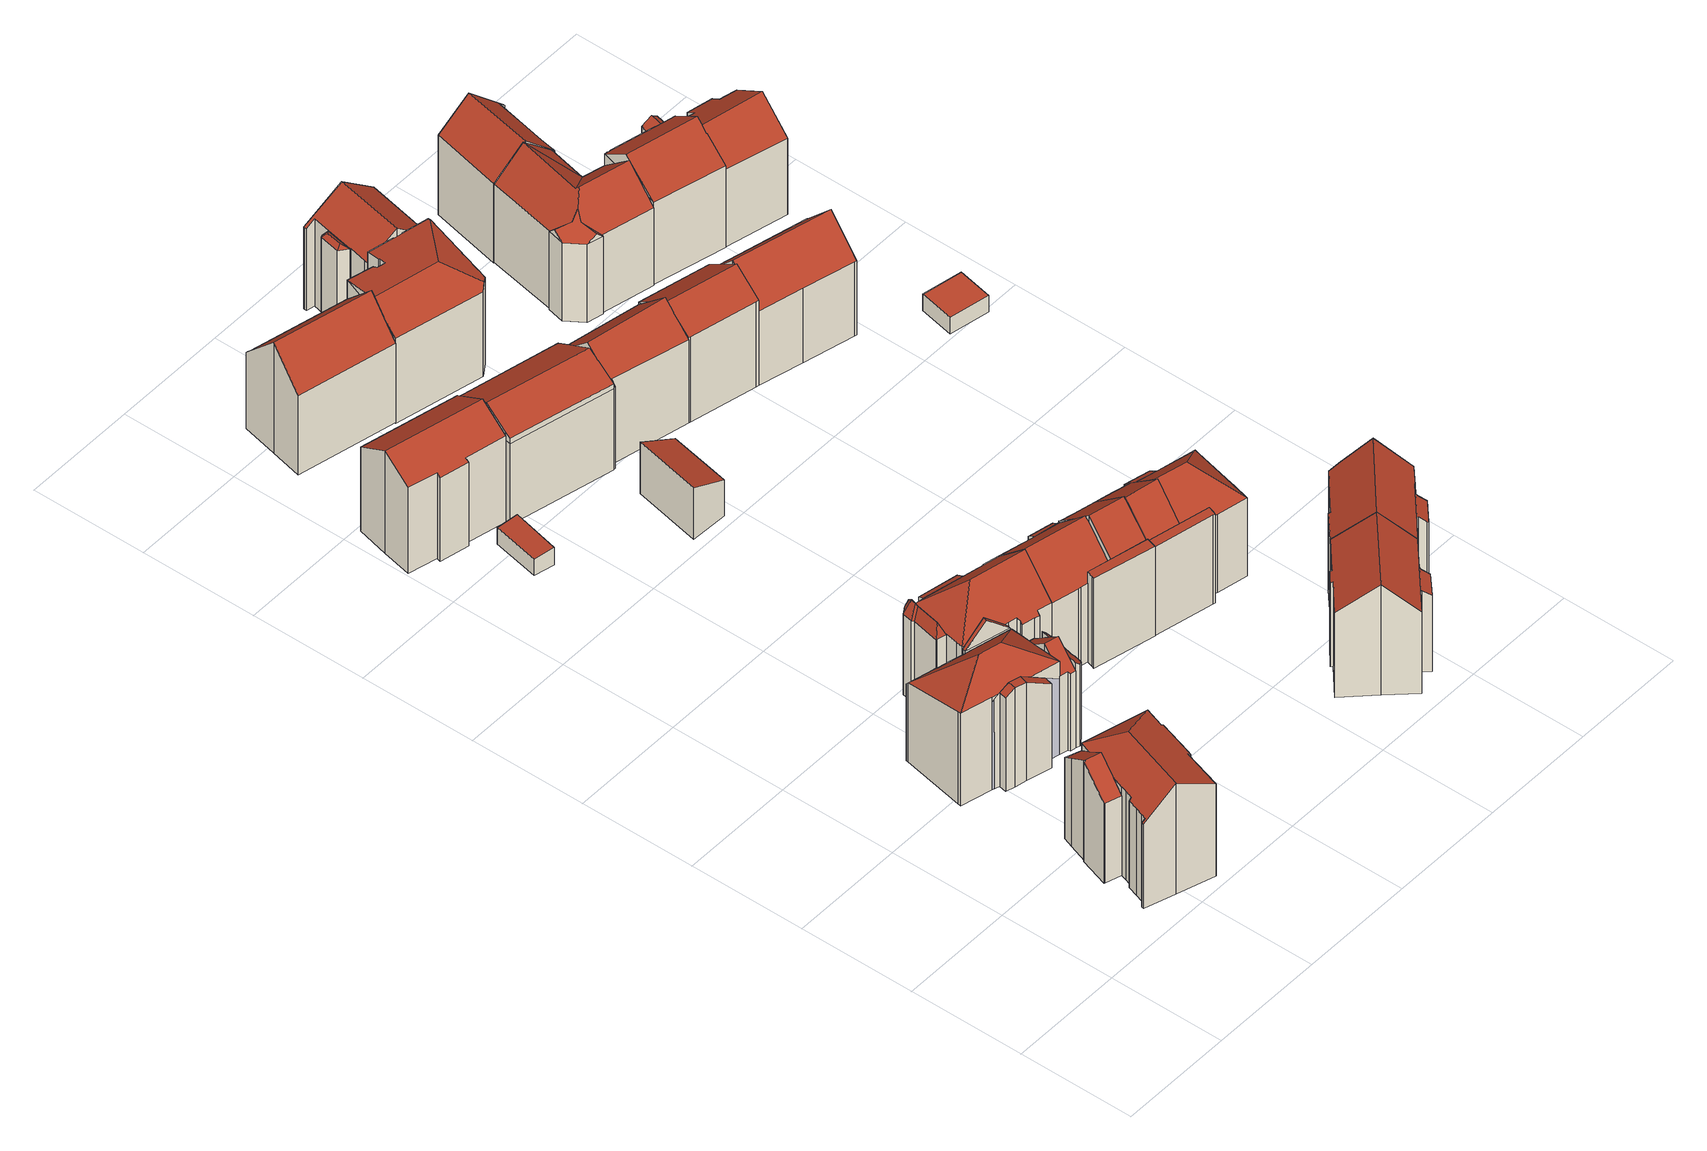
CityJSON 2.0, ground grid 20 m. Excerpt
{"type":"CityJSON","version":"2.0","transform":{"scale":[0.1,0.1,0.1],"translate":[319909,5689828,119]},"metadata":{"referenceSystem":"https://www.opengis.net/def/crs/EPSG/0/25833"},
"CityObjects":{
"building1":{"type":"Building","attributes":{"Gemeindeschluessel":14713000,"Geometrietyp2DReferenz":"3000","function":"31001_9998","roofType":"9999"},"children":["building1-1","building1-2"]},
"building1-1":{"type":"BuildingPart","attributes":{"Dachtyp_tdc":"tdcGableRoof","Dachneigung":37.7,"QualitaetDacherkennung":29,"Geometrietyp2DReferenz":"3000","roofType":"3100","measuredHeight":19.61},"parents":["building1"],"geometry":[{"type":"MultiSurface","lod":"2","boundaries":[[[0,1,2,3]],[[1,4,5,2]],[[4,6,7,5]],[[6,8,9,7]],[[8,10,11,9]],[[10,12,13,11]],[[12,14,15,13]],[[14,16,17,15]],[[10,8,6,4,1,0,18,19]],[[19,20,16,14,12,10]],[[17,21,3,2,5,7,9,11,13,15]],[[22,20,19]],[[21,17,16,20,22]],[[18,22,19]],[[0,3,21,22,18]]],"semantics":{"surfaces":[{"type":"WallSurface"},{"type":"RoofSurface"},{"type":"GroundSurface"},{"type":"ClosureSurface"}],"values":[0,0,0,0,0,0,0,0,1,1,2,0,3,0,3]}}]},
"building1-2":{"type":"BuildingPart","attributes":{"Dachtyp_tdc":"tdcHipAndGableRoof","Dachneigung":28.76,"QualitaetDacherkennung":44,"Geometrietyp2DReferenz":"3000","roofType":"5000","measuredHeight":21.52},"parents":["building1"],"geometry":[{"type":"MultiSurface","lod":"2","boundaries":[[[23,24,25,26]],[[24,27,28,25]],[[27,29,30,28]],[[29,31,32,30]],[[31,33,34,32]],[[33,35,36,34]],[[35,37,38,36]],[[37,39,40,38]],[[39,41,42,40]],[[41,43,44,42]],[[43,45,46,44]],[[45,47,48,46]],[[47,49,50,48]],[[49,51,52,50]],[[51,53,3,52]],[[53,0,3]],[[54,55,56,17,16]],[[55,57,58,56]],[[57,59,60,58]],[[59,23,26,60]],[[55,54,61]],[[54,20,22,18,53,51,49,47,45,43,41,39,37,35,33,61]],[[33,31,29,27,24,23,59,57,55,61]],[[26,25,28,30,32,34,36,38,40,42,44,46,48,50,52,3,21,17,56,58,60]],[[54,16,20]],[[18,0,53]],[[16,17,21,22,20]],[[22,21,3,0,18]]],"semantics":{"surfaces":[{"type":"WallSurface"},{"type":"RoofSurface"},{"type":"GroundSurface"},{"type":"ClosureSurface"}],"values":[0,0,0,0,0,0,0,0,0,0,0,0,0,0,0,0,0,0,0,0,1,1,1,2,0,0,3,3]}}]},
"building2":{"type":"Building","attributes":{"Gemeindeschluessel":14713000,"Geometrietyp2DReferenz":"3000","function":"31001_9998","roofType":"9999"},"children":["building2-1","building2-2","building2-3","building2-4"]},
"building2-1":{"type":"BuildingPart","attributes":{"Dachtyp_tdc":"tdcGableRoof","Dachneigung":40.36,"QualitaetDacherkennung":63,"Geometrietyp2DReferenz":"3000","roofType":"3100","measuredHeight":18.73},"parents":["building2"],"geometry":[{"type":"MultiSurface","lod":"2","boundaries":[[[62,63,64,65]],[[66,67,68,69]],[[67,70,71,68]],[[72,73,74,75]],[[73,62,65,74]],[[76,77,70,67,66,78,79]],[[79,80,81,63,62,73,72,82,76]],[[65,64,83,69,68,71,84,75,74]],[[85,80,79]],[[64,63,81]],[[83,64,81,80,85]],[[78,85,79]],[[83,85,78,66,69]],[[86,77,76]],[[84,71,70,77,86]],[[82,86,76]],[[84,86,82,72,75]]],"semantics":{"surfaces":[{"type":"WallSurface"},{"type":"RoofSurface"},{"type":"GroundSurface"},{"type":"ClosureSurface"}],"values":[0,0,0,0,0,1,1,2,0,0,3,0,3,0,3,0,3]}}]},
"building2-2":{"type":"BuildingPart","attributes":{"Dachtyp_tdc":"tdcHipRoof","Dachneigung":44.56,"QualitaetDacherkennung":43,"Geometrietyp2DReferenz":"3000","roofType":"3200","measuredHeight":22.13},"parents":["building2"],"geometry":[{"type":"MultiSurface","lod":"2","boundaries":[[[87,88,89,90]],[[88,91,92,89]],[[91,93,94,92]],[[93,95,96,94]],[[95,97,98,96]],[[97,99,100,98]],[[99,101,102,100]],[[101,103,104,102]],[[103,105,106,104]],[[105,107,108,106]],[[107,109,110,108]],[[109,111,112,110]],[[111,113,114,112]],[[113,115,116,114]],[[115,117,66,69,116]],[[118,87,90,119,120]],[[121,80,85,78,117,115,122]],[[91,88,87,123]],[[115,113,111,109,107,105,103,101,99,97,95,93,91,123,122]],[[87,118,124,125,126,127,121,122,123]],[[90,89,92,94,96,98,100,102,104,106,108,110,112,114,116,69,83,64,128,129,119]],[[78,66,117]],[[81,80,121]],[[64,83,85,80,81,130]],[[83,69,66,78,85]],[[127,130,81,121]],[[120,124,118]],[[119,129,125,124,120]],[[129,128,126,125]],[[128,64,130,127,126]]],"semantics":{"surfaces":[{"type":"WallSurface"},{"type":"RoofSurface"},{"type":"GroundSurface"},{"type":"ClosureSurface"}],"values":[0,0,0,0,0,0,0,0,0,0,0,0,0,0,0,0,1,1,1,1,2,0,0,3,3,0,0,3,3,3]}}]},
"building2-3":{"type":"BuildingPart","attributes":{"Dachtyp_tdc":"tdcPolyFlatRoof","Dachneigung":43.71,"QualitaetDacherkennung":61,"Geometrietyp2DReferenz":"3000","roofType":"2100","measuredHeight":16.61},"parents":["building2"],"geometry":[{"type":"MultiSurface","lod":"2","boundaries":[[[131,132,133,134]],[[132,135,136,133]],[[135,137,72,75,136]],[[138,139,140,71,70]],[[139,141,142,140]],[[141,143,144,142]],[[143,131,134,144]],[[143,141,139,138,77,86,82,137,135,132,131]],[[134,133,136,75,84,71,140,142,144]],[[82,72,137]],[[70,77,138]],[[71,84,86,77,70]],[[84,75,72,82,86]]],"semantics":{"surfaces":[{"type":"WallSurface"},{"type":"RoofSurface"},{"type":"GroundSurface"},{"type":"ClosureSurface"}],"values":[0,0,0,0,0,0,0,1,2,0,0,3,3]}}]},
"building2-4":{"type":"BuildingPart","attributes":{"Dachtyp_tdc":"tdcCutGableRoof","Dachneigung":32.98,"QualitaetDacherkennung":45,"Geometrietyp2DReferenz":"3000","roofType":"9999","measuredHeight":19.32},"parents":["building2"],"geometry":[{"type":"MultiSurface","lod":"2","boundaries":[[[145,146,147,148]],[[146,120,119,147]],[[130,149,150,64]],[[149,151,152,150]],[[151,153,154,152]],[[153,155,156,154]],[[155,145,148,156]],[[157,124,120,146,145,155]],[[153,151,149,130,127,158]],[[155,153,158,157]],[[148,147,119,129,128,64,150,152,154,156]],[[125,124,157]],[[129,119,120,124,125]],[[158,126,125,157]],[[126,128,129,125]],[[127,126,158]],[[128,126,127,130,64]]],"semantics":{"surfaces":[{"type":"WallSurface"},{"type":"RoofSurface"},{"type":"GroundSurface"},{"type":"ClosureSurface"}],"values":[0,0,0,0,0,0,0,1,1,1,2,0,3,0,3,0,3]}}]},
"building3":{"type":"Building","attributes":{"Gemeindeschluessel":14713000,"Geometrietyp2DReferenz":"3000","function":"31001_9998","roofType":"9999"},"children":["building3-1","building3-2","building3-3","building3-4"]},
"building3-1":{"type":"BuildingPart","attributes":{"Dachtyp_tdc":"tdcFreeFormRoof","Dachneigung":67.57,"QualitaetDacherkennung":39,"Geometrietyp2DReferenz":"3000","roofType":"5000","measuredHeight":18.22},"parents":["building3"],"geometry":[{"type":"MultiSurface","lod":"2","boundaries":[[[159,160,161,162]],[[160,163,164,161]],[[163,165,166,164]],[[165,167,168,166]],[[167,169,170,168]],[[169,171,172,170]],[[173,174,175,176]],[[174,177,178,175]],[[177,159,162,178]],[[173,179,180,181,171,169,167,182,183,184,185,186]],[[167,165,182]],[[165,163,183,182]],[[163,160,184,183]],[[160,159,185,184]],[[159,177,186,185]],[[177,174,173,186]],[[162,161,164,166,168,170,172,187,176,175,178]],[[187,172,171,181]],[[179,181,180]],[[176,187,181,179,173]]],"semantics":{"surfaces":[{"type":"WallSurface"},{"type":"RoofSurface"},{"type":"GroundSurface"},{"type":"ClosureSurface"}],"values":[0,0,0,0,0,0,0,0,0,1,1,1,1,1,1,1,2,3,0,3]}}]},
"building3-2":{"type":"BuildingPart","attributes":{"Dachtyp_tdc":"tdcHipAndGableRoof","Dachneigung":44.73,"QualitaetDacherkennung":72,"Geometrietyp2DReferenz":"3000","roofType":"5000","measuredHeight":21.32},"parents":["building3"],"geometry":[{"type":"MultiSurface","lod":"2","boundaries":[[[188,189,190,191,192]],[[189,193,194,190]],[[193,195,196,194]],[[195,197,198,196]],[[197,199,200,198]],[[199,201,202,200]],[[201,203,204,202]],[[203,205,206,204]],[[205,207,208,206]],[[207,209,210,211,208]],[[212,213,214,215,216]],[[213,217,176,214]],[[217,173,176]],[[218,219,220,221,172,171]],[[181,179,217,213,212,222]],[[212,223,224,209,207,205,203,201,199,197,195,193,222]],[[193,189,188,225,226,219,218,181,222]],[[227,228,191,190,194,196,198,200,202,204,206,208,211,215,214,176,187,172,221]],[[225,229,230,226]],[[229,228,227,230]],[[188,192,229,225]],[[192,191,228,229]],[[216,223,212]],[[224,210,209]],[[216,215,211,210]],[[216,210,224,223]],[[179,173,217]],[[181,187,176,173,179]],[[218,171,181]],[[171,172,187,181]],[[230,220,219,226]],[[230,227,221,220]]],"semantics":{"surfaces":[{"type":"WallSurface"},{"type":"RoofSurface"},{"type":"GroundSurface"},{"type":"ClosureSurface"}],"values":[0,0,0,0,0,0,0,0,0,0,0,0,0,0,1,1,1,2,0,3,0,3,0,0,3,3,0,3,0,3,0,3]}}]},
"building3-3":{"type":"BuildingPart","attributes":{"Dachtyp_tdc":"tdcPolyFlatRoof","Dachneigung":31.54,"QualitaetDacherkennung":66,"Geometrietyp2DReferenz":"3000","roofType":"2100","measuredHeight":15.36},"parents":["building3"],"geometry":[{"type":"MultiSurface","lod":"2","boundaries":[[[220,231,232,221]],[[231,233,234,232]],[[233,235,236,234]],[[235,237,238,236]],[[237,239,240,238]],[[239,192,191,240]],[[230,229,192,239,237,235,233,231,220]],[[221,232,234,236,238,240,191,228,227]],[[228,191,192,229]],[[227,228,229,230]],[[220,221,227,230]]],"semantics":{"surfaces":[{"type":"WallSurface"},{"type":"RoofSurface"},{"type":"GroundSurface"},{"type":"ClosureSurface"}],"values":[0,0,0,0,0,0,1,2,3,3,3]}}]},
"building3-4":{"type":"BuildingPart","attributes":{"Dachtyp_tdc":"tdcFreeFormRoof","Dachneigung":43.18,"QualitaetDacherkennung":38,"Geometrietyp2DReferenz":"3000","roofType":"5000","measuredHeight":19.29},"parents":["building3"],"geometry":[{"type":"MultiSurface","lod":"2","boundaries":[[[210,241,242,211]],[[241,243,244,242]],[[243,245,246,244]],[[245,216,215,246]],[[241,210,224,247,248,243]],[[248,247,223,216,245]],[[245,243,248]],[[211,242,244,246,215]],[[210,211,215,216]],[[223,247,224]],[[216,223,224,210]]],"semantics":{"surfaces":[{"type":"WallSurface"},{"type":"RoofSurface"},{"type":"GroundSurface"},{"type":"ClosureSurface"}],"values":[0,0,0,0,1,1,0,2,3,0,3]}}]},
"building4":{"type":"Building","attributes":{"Dachtyp_tdc":"tdcPolyFlatRoof","Gemeindeschluessel":14713000,"Dachneigung":3.06,"QualitaetDacherkennung":73,"Geometrietyp2DReferenz":"3000","function":"31001_9998","roofType":"2100","measuredHeight":3.45},"geometry":[{"type":"MultiSurface","lod":"2","boundaries":[[[249,250,251,252]],[[250,253,254,251]],[[253,255,256,254]],[[255,249,252,256]],[[255,253,250,249]],[[252,251,254,256]]],"semantics":{"surfaces":[{"type":"WallSurface"},{"type":"RoofSurface"},{"type":"GroundSurface"}],"values":[0,0,0,0,1,2]}}]},
"building5":{"type":"Building","attributes":{"Dachtyp_tdc":"tdcGableRoof","Gemeindeschluessel":14713000,"Dachneigung":32.25,"QualitaetDacherkennung":82,"Geometrietyp2DReferenz":"3000","function":"31001_9998","roofType":"3100","measuredHeight":19.97},"geometry":[{"type":"MultiSurface","lod":"2","boundaries":[[[257,258,259,260]],[[258,261,262,259]],[[261,263,264,262]],[[263,265,266,264]],[[265,267,268,266]],[[267,269,270,268]],[[269,271,272,270]],[[271,273,274,272]],[[273,275,276,274]],[[275,257,260,276]],[[271,269,267,265]],[[265,263,261,258,257,275,273,271]],[[260,259,262,264,266,268,270,272,274,276]]],"semantics":{"surfaces":[{"type":"WallSurface"},{"type":"RoofSurface"},{"type":"GroundSurface"}],"values":[0,0,0,0,0,0,0,0,0,0,1,1,2]}}]},
"building6":{"type":"Building","attributes":{"Dachtyp_tdc":"tdcGableRoof","Gemeindeschluessel":14713000,"Dachneigung":48.31,"QualitaetDacherkennung":69,"Geometrietyp2DReferenz":"3000","function":"31001_9998","roofType":"3100","measuredHeight":21.67},"geometry":[{"type":"MultiSurface","lod":"2","boundaries":[[[277,278,279,280]],[[278,281,282,279]],[[281,283,284,282]],[[283,285,286,284]],[[285,287,288,286]],[[287,289,290,288]],[[289,291,292,290]],[[291,277,280,292]],[[287,285,283,281,278,277]],[[277,291,289,287]],[[280,279,282,284,286,288,290,292]]],"semantics":{"surfaces":[{"type":"WallSurface"},{"type":"RoofSurface"},{"type":"GroundSurface"}],"values":[0,0,0,0,0,0,0,0,1,1,2]}}]},
"building7":{"type":"Building","attributes":{"Gemeindeschluessel":14713000,"Geometrietyp2DReferenz":"3000","function":"31001_9998","roofType":"9999"},"children":["building7-1","building7-2","building7-3","building7-4"]},
"building7-1":{"type":"BuildingPart","attributes":{"Dachtyp_tdc":"tdcPolyFlatRoof","Dachneigung":33.3,"QualitaetDacherkennung":58,"Geometrietyp2DReferenz":"3000","roofType":"2100","measuredHeight":15.33},"parents":["building7"],"geometry":[{"type":"MultiSurface","lod":"2","boundaries":[[[293,294,295,296]],[[294,297,298,295]],[[297,299,300,298]],[[299,301,302,300]],[[303,293,296,304]],[[303,305,301,299,297,294,293]],[[296,295,298,300,302,306,304]],[[304,306,305,303]],[[306,302,301,305]]],"semantics":{"surfaces":[{"type":"WallSurface"},{"type":"RoofSurface"},{"type":"GroundSurface"},{"type":"ClosureSurface"}],"values":[0,0,0,0,0,1,2,3,3]}}]},
"building7-2":{"type":"BuildingPart","attributes":{"Dachtyp_tdc":"tdcGableRoof","Dachneigung":44.3,"QualitaetDacherkennung":80,"Geometrietyp2DReferenz":"3000","roofType":"3100","measuredHeight":21.31},"parents":["building7"],"geometry":[{"type":"MultiSurface","lod":"2","boundaries":[[[307,308,309,310]],[[308,311,196,309]],[[311,312,313,196]],[[312,189,190,313]],[[189,314,315,190]],[[314,316,303,304,315]],[[317,307,310,318]],[[319,320,321,316,314,189,312]],[[312,311,308,307,317,322,323,324,319]],[[310,309,196,313,190,315,304,306,325,326,327,318]],[[321,305,303,316]],[[305,306,304,303]],[[324,320,319]],[[325,306,305,321,320,324]],[[322,327,326,323]],[[323,326,325,324]],[[318,327,322,317]]],"semantics":{"surfaces":[{"type":"WallSurface"},{"type":"RoofSurface"},{"type":"GroundSurface"},{"type":"ClosureSurface"}],"values":[0,0,0,0,0,0,0,1,1,2,0,3,0,3,3,3,3]}}]},
"building7-3":{"type":"BuildingPart","attributes":{"Dachtyp_tdc":"tdcPolyFlatRoof","Dachneigung":4.69,"QualitaetDacherkennung":42,"Geometrietyp2DReferenz":"3000","roofType":"2100","measuredHeight":17.61},"parents":["building7"],"geometry":[{"type":"MultiSurface","lod":"2","boundaries":[[[328,329,330,331]],[[329,332,333,330]],[[332,334,317,318,333]],[[335,328,331,336,337]],[[335,334,332,329,328]],[[331,330,333,318,327,336]],[[337,338,322,317,334,335]],[[327,318,317,322]],[[337,336,327,322,338]]],"semantics":{"surfaces":[{"type":"WallSurface"},{"type":"RoofSurface"},{"type":"GroundSurface"},{"type":"ClosureSurface"}],"values":[0,0,0,0,1,2,0,3,3]}}]},
"building7-4":{"type":"BuildingPart","attributes":{"Dachtyp_tdc":"tdcGableRoof","Dachneigung":42.7,"QualitaetDacherkennung":68,"Geometrietyp2DReferenz":"3000","roofType":"3100","measuredHeight":21.91},"parents":["building7"],"geometry":[{"type":"MultiSurface","lod":"2","boundaries":[[[339,340,341,342]],[[340,343,344,341]],[[343,345,346,344]],[[345,347,348,346]],[[347,337,336,348]],[[349,339,342,302]],[[350,338,337,347]],[[347,345,343,340,339,349,351,320,324,350]],[[342,341,344,346,348,336,327,326,325,306,302]],[[336,337,338,322,327]],[[323,322,338,350]],[[326,327,322,323]],[[351,321,320]],[[324,323,350]],[[321,305,306,325,324,320]],[[325,326,323,324]],[[302,301,305,321,351,349]],[[306,305,301,302]]],"semantics":{"surfaces":[{"type":"WallSurface"},{"type":"RoofSurface"},{"type":"GroundSurface"},{"type":"ClosureSurface"}],"values":[0,0,0,0,0,0,1,1,2,3,0,3,0,0,3,3,0,3]}}]},
"building8":{"type":"Building","attributes":{"Dachtyp_tdc":"tdcGableRoof","Gemeindeschluessel":14713000,"Dachneigung":31.25,"QualitaetDacherkennung":74,"Geometrietyp2DReferenz":"3000","function":"31001_9998","roofType":"3100","measuredHeight":19.97},"geometry":[{"type":"MultiSurface","lod":"2","boundaries":[[[352,353,354,355]],[[353,356,357,354]],[[356,358,359,357]],[[358,360,361,359]],[[360,352,355,361]],[[360,362,363,352]],[[364,363,362,365,366]],[[356,366,365,358]],[[353,364,366,356]],[[358,365,362,360]],[[352,363,364,353]],[[355,354,357,359,361]]],"semantics":{"surfaces":[{"type":"WallSurface"},{"type":"RoofSurface"},{"type":"GroundSurface"}],"values":[0,0,0,0,0,1,1,0,0,0,0,2]}}]},
"building9":{"type":"Building","attributes":{"Dachtyp_tdc":"tdcPolyFlatRoof","Gemeindeschluessel":14713000,"Dachneigung":25.48,"QualitaetDacherkennung":77,"Geometrietyp2DReferenz":"3000","function":"31001_9998","roofType":"2100","measuredHeight":10.2},"geometry":[{"type":"MultiSurface","lod":"2","boundaries":[[[367,368,369,370]],[[368,371,372,369]],[[371,373,374,372]],[[373,375,376,374]],[[375,367,370,376]],[[375,373,371,368,367]],[[370,369,372,374,376]]],"semantics":{"surfaces":[{"type":"WallSurface"},{"type":"RoofSurface"},{"type":"GroundSurface"}],"values":[0,0,0,0,0,1,2]}}]},
"building10":{"type":"Building","attributes":{"Gemeindeschluessel":14713000,"Geometrietyp2DReferenz":"3000","function":"31001_9998","roofType":"9999"},"children":["building10-1","building10-2"]},
"building10-1":{"type":"BuildingPart","attributes":{"Dachtyp_tdc":"tdcPolyFlatRoof","Dachneigung":37.16,"QualitaetDacherkennung":56,"Geometrietyp2DReferenz":"3000","roofType":"2100","measuredHeight":16.06},"parents":["building10"],"geometry":[{"type":"MultiSurface","lod":"2","boundaries":[[[377,378,379,380,381]],[[378,382,383,379]],[[382,384,385,383]],[[384,386,387,388,385]],[[384,382,378,377,389,386]],[[388,390,380,379,383,385]],[[391,387,386,389]],[[391,390,388,387]],[[377,381,391,389]],[[381,380,390,391]]],"semantics":{"surfaces":[{"type":"WallSurface"},{"type":"RoofSurface"},{"type":"GroundSurface"},{"type":"ClosureSurface"}],"values":[0,0,0,0,1,2,0,3,0,3]}}]},
"building10-2":{"type":"BuildingPart","attributes":{"Dachtyp_tdc":"tdcGableRoof","Dachneigung":37.37,"QualitaetDacherkennung":58,"Geometrietyp2DReferenz":"3000","roofType":"3100","measuredHeight":21.51},"parents":["building10"],"geometry":[{"type":"MultiSurface","lod":"2","boundaries":[[[392,393,394,395]],[[393,396,397,394]],[[396,398,399,397]],[[398,400,401,399]],[[400,402,403,401]],[[402,404,405,403]],[[404,406,407,405]],[[406,408,409,407]],[[408,410,411,409]],[[410,381,380,411]],[[387,412,413,388]],[[412,414,415,413]],[[414,416,417,415]],[[416,418,419,417]],[[418,420,421,419]],[[420,392,395,421]],[[416,414,412,387,391,381,410,408,406,404]],[[404,402,400,398,396,393,392,420,418,416]],[[395,394,397,399,401,403,405,407,409,411,380,390,388,413,415,417,419,421]],[[391,390,380,381]],[[387,388,390,391]]],"semantics":{"surfaces":[{"type":"WallSurface"},{"type":"RoofSurface"},{"type":"GroundSurface"},{"type":"ClosureSurface"}],"values":[0,0,0,0,0,0,0,0,0,0,0,0,0,0,0,0,1,1,2,3,3]}}]},
"building11":{"type":"Building","attributes":{"Dachtyp_tdc":"tdcFreeFormRoof","Gemeindeschluessel":14713000,"Dachneigung":10.32,"QualitaetDacherkennung":35,"Geometrietyp2DReferenz":"3000","function":"31001_9998","roofType":"5000","measuredHeight":20.59},"geometry":[{"type":"MultiSurface","lod":"2","boundaries":[[[422,423,424,425]],[[423,426,427,424]],[[426,428,429,427]],[[428,430,431,429]],[[430,432,433,431]],[[432,434,435,433]],[[434,436,437,435]],[[436,438,439,437]],[[438,440,441,439]],[[440,442,443,441]],[[442,444,445,443]],[[444,446,447,445]],[[446,422,425,447]],[[448,430,449,450]],[[450,449,428,426,423,422,446,444,442,440,438,436,451]],[[432,448,450,451,434]],[[430,428,449]],[[436,434,451]],[[432,430,448]],[[425,424,427,429,431,433,435,437,439,441,443,445,447]]],"semantics":{"surfaces":[{"type":"WallSurface"},{"type":"RoofSurface"},{"type":"GroundSurface"}],"values":[0,0,0,0,0,0,0,0,0,0,0,0,0,1,1,1,0,0,0,2]}}]},
"building12":{"type":"Building","attributes":{"Gemeindeschluessel":14713000,"Geometrietyp2DReferenz":"3000","function":"31001_9998","roofType":"9999"},"children":["building12-1","building12-2","building12-3","building12-4"]},
"building12-1":{"type":"BuildingPart","attributes":{"Dachtyp_tdc":"tdcPolyFlatRoof","Dachneigung":33.65,"QualitaetDacherkennung":65,"Geometrietyp2DReferenz":"3000","roofType":"2100","measuredHeight":15.29},"parents":["building12"],"geometry":[{"type":"MultiSurface","lod":"2","boundaries":[[[452,453,454,455]],[[456,457,458,459]],[[457,460,461,458]],[[460,462,463,461]],[[462,452,455,463]],[[462,460,457,456,464,453,452]],[[455,454,465,459,458,461,463]],[[465,454,453,464]],[[459,465,464,456]]],"semantics":{"surfaces":[{"type":"WallSurface"},{"type":"RoofSurface"},{"type":"GroundSurface"},{"type":"ClosureSurface"}],"values":[0,0,0,0,0,1,2,3,3]}}]},
"building12-2":{"type":"BuildingPart","attributes":{"Dachtyp_tdc":"tdcPolyFlatRoof","Dachneigung":6.03,"QualitaetDacherkennung":41,"Geometrietyp2DReferenz":"3000","roofType":"2100","measuredHeight":17.51},"parents":["building12"],"geometry":[{"type":"MultiSurface","lod":"2","boundaries":[[[466,467,468,469,470]],[[467,471,472,468]],[[471,473,474,472]],[[473,475,476,474]],[[475,477,478,479,476]],[[475,473,471,467,466,477]],[[479,480,469,468,472,474,476]],[[470,481,482,478,477,466]],[[470,469,480,481]],[[480,479,478,482,481]]],"semantics":{"surfaces":[{"type":"WallSurface"},{"type":"RoofSurface"},{"type":"GroundSurface"},{"type":"ClosureSurface"}],"values":[0,0,0,0,0,1,2,0,3,3]}}]},
"building12-3":{"type":"BuildingPart","attributes":{"Dachtyp_tdc":"tdcHipAndGableRoof","Dachneigung":44.59,"QualitaetDacherkennung":79,"Geometrietyp2DReferenz":"3000","roofType":"5000","measuredHeight":21.25},"parents":["building12"],"geometry":[{"type":"MultiSurface","lod":"2","boundaries":[[[483,484,454,453]],[[483,485,486,484]],[[485,487,488,486]],[[487,489,490,488]],[[489,491,492,490]],[[491,493,494,492]],[[493,495,496,494]],[[495,497,498,496]],[[497,470,469,498]],[[493,491,489,487,485,483,499]],[[483,453,464,500,501,499]],[[501,502,503,481,470,497,495,493,499]],[[469,480,504,505,465,454,484,486,488,490,492,494,496,498]],[[481,480,469,470]],[[506,502,501]],[[505,504,503,502,506]],[[504,480,481,503]],[[500,506,501]],[[505,506,500,464,465]],[[454,465,464,453]]],"semantics":{"surfaces":[{"type":"WallSurface"},{"type":"RoofSurface"},{"type":"GroundSurface"},{"type":"ClosureSurface"}],"values":[0,0,0,0,0,0,0,0,0,1,1,1,2,3,0,3,3,0,3,3]}}]},
"building12-4":{"type":"BuildingPart","attributes":{"Dachtyp_tdc":"tdcGableRoof","Dachneigung":41.93,"QualitaetDacherkennung":68,"Geometrietyp2DReferenz":"3000","roofType":"3100","measuredHeight":21.84},"parents":["building12"],"geometry":[{"type":"MultiSurface","lod":"2","boundaries":[[[507,345,508,509]],[[345,510,511,508]],[[510,512,513,511]],[[512,514,515,513]],[[514,516,517,515]],[[516,518,456,459,517]],[[478,507,509,479]],[[519,502,506,500,520,518,516,514,512,510,345,507]],[[507,478,482,519]],[[509,508,511,513,515,517,459,465,505,504,480,479]],[[456,518,520,464]],[[459,456,464,465]],[[500,464,520]],[[503,502,519]],[[504,505,506,502,503]],[[505,465,464,500,506]],[[482,481,503,519]],[[504,503,481,480]],[[480,481,482,478,479]]],"semantics":{"surfaces":[{"type":"WallSurface"},{"type":"RoofSurface"},{"type":"GroundSurface"},{"type":"ClosureSurface"}],"values":[0,0,0,0,0,0,0,1,1,2,0,3,0,0,3,3,0,3,3]}}]},
"building13":{"type":"Building","attributes":{"Dachtyp_tdc":"tdcFreeFormRoof","Gemeindeschluessel":14713000,"Dachneigung":44.37,"QualitaetDacherkennung":69,"Geometrietyp2DReferenz":"3000","function":"31001_9998","roofType":"5000","measuredHeight":20.6},"geometry":[{"type":"MultiSurface","lod":"2","boundaries":[[[521,522,523,524]],[[522,525,526,523]],[[525,527,528,526]],[[527,529,530,528]],[[529,531,532,530]],[[531,521,524,532]],[[533,522,521,534]],[[525,533,534,531,529,527]],[[521,531,534]],[[525,522,533]],[[524,523,526,528,530,532]]],"semantics":{"surfaces":[{"type":"WallSurface"},{"type":"RoofSurface"},{"type":"GroundSurface"}],"values":[0,0,0,0,0,0,1,1,0,0,2]}}]},
"building14":{"type":"Building","attributes":{"Gemeindeschluessel":14713000,"Geometrietyp2DReferenz":"3000","function":"31001_9998","roofType":"9999"},"children":["building14-1","building14-2"]},
"building14-1":{"type":"BuildingPart","attributes":{"Dachtyp_tdc":"tdcFreeFormRoof","Dachneigung":35.49,"QualitaetDacherkennung":49,"Geometrietyp2DReferenz":"3000","roofType":"5000","measuredHeight":17.47},"parents":["building14"],"geometry":[{"type":"MultiSurface","lod":"2","boundaries":[[[535,536,537,538]],[[536,539,540,537]],[[539,541,542,540]],[[541,543,544,542]],[[545,546,543,541]],[[545,541,539]],[[547,546,545,539,536]],[[547,536,535]],[[546,547,535,543]],[[538,537,540,542,544]],[[538,544,543,535]]],"semantics":{"surfaces":[{"type":"WallSurface"},{"type":"RoofSurface"},{"type":"GroundSurface"},{"type":"ClosureSurface"}],"values":[0,0,0,0,1,1,1,1,1,2,3]}}]},
"building14-2":{"type":"BuildingPart","attributes":{"Dachtyp_tdc":"tdcGableRoof","Dachneigung":38.26,"QualitaetDacherkennung":85,"Geometrietyp2DReferenz":"3000","roofType":"3100","measuredHeight":20.64},"parents":["building14"],"geometry":[{"type":"MultiSurface","lod":"2","boundaries":[[[548,549,535,538,550]],[[551,544,543]],[[551,552,553,544]],[[552,554,555,553]],[[554,556,557,555]],[[556,558,559,557]],[[558,560,561,559]],[[560,562,563,561]],[[562,564,565,563]],[[564,566,567,565]],[[566,568,569,567]],[[568,570,571,569]],[[570,548,550,571]],[[566,564,562,560]],[[560,558,556,554,552,551,549,548,570,568,566]],[[550,538,544,553,555,557,559,561,563,565,567,569,571]],[[551,543,535,549]],[[543,544,538,535]]],"semantics":{"surfaces":[{"type":"WallSurface"},{"type":"RoofSurface"},{"type":"GroundSurface"},{"type":"ClosureSurface"}],"values":[0,0,0,0,0,0,0,0,0,0,0,0,0,1,1,2,0,3]}}]},
"building15":{"type":"Building","attributes":{"Gemeindeschluessel":14713000,"Geometrietyp2DReferenz":"3000","function":"31001_9998","roofType":"9999"},"children":["building15-1","building15-2"]},
"building15-1":{"type":"BuildingPart","attributes":{"Dachtyp_tdc":"tdcGableRoof","Dachneigung":44.49,"QualitaetDacherkennung":46,"Geometrietyp2DReferenz":"3000","roofType":"3100","measuredHeight":21.44},"parents":["building15"],"geometry":[{"type":"MultiSurface","lod":"2","boundaries":[[[572,573,574,575]],[[573,576,577,574]],[[576,578,579,577]],[[578,580,581,579]],[[580,582,583,581]],[[582,584,585,583]],[[586,587,588,589]],[[587,590,591,588]],[[590,406,407,591]],[[406,404,405,407]],[[404,592,403,405]],[[592,593,594,403]],[[593,572,575,594]],[[404,406,590,587,586,595,584,582,580]],[[580,578,576,573,572,593,592,404]],[[575,574,577,579,581,583,585,596,589,588,591,407,405,403,594]],[[596,585,584,595]],[[589,596,595,586]]],"semantics":{"surfaces":[{"type":"WallSurface"},{"type":"RoofSurface"},{"type":"GroundSurface"},{"type":"ClosureSurface"}],"values":[0,0,0,0,0,0,0,0,0,0,0,0,0,1,1,2,3,3]}}]},
"building15-2":{"type":"BuildingPart","attributes":{"Dachtyp_tdc":"tdcPolyFlatRoof","Dachneigung":37.6,"QualitaetDacherkennung":59,"Geometrietyp2DReferenz":"3000","roofType":"2100","measuredHeight":15.95},"parents":["building15"],"geometry":[{"type":"MultiSurface","lod":"2","boundaries":[[[597,598,599,585,584]],[[598,600,601,599]],[[600,602,603,601]],[[602,604,605,603]],[[604,606,607,605]],[[606,608,609,607]],[[608,610,586,589,609]],[[611,610,608,606,604,602,600,598,597]],[[585,599,601,603,605,607,609,589,596]],[[611,595,586,610]],[[595,596,589,586]],[[597,584,595,611]],[[584,585,596,595]]],"semantics":{"surfaces":[{"type":"WallSurface"},{"type":"RoofSurface"},{"type":"GroundSurface"},{"type":"ClosureSurface"}],"values":[0,0,0,0,0,0,0,1,2,0,3,0,3]}}]},
"building16":{"type":"Building","attributes":{"Dachtyp_tdc":"tdcFreeFormRoof","Gemeindeschluessel":14713000,"Dachneigung":37.6,"QualitaetDacherkennung":74,"Geometrietyp2DReferenz":"3000","function":"31001_9998","roofType":"5000","measuredHeight":20.18},"geometry":[{"type":"MultiSurface","lod":"2","boundaries":[[[612,613,523,526]],[[613,614,615,523]],[[614,616,617,615]],[[616,618,619,617]],[[618,620,621,619]],[[620,612,526,621]],[[618,616,622,623,612,620]],[[622,614,613,623]],[[613,612,623]],[[616,614,622]],[[526,523,615,617,619,621]]],"semantics":{"surfaces":[{"type":"WallSurface"},{"type":"RoofSurface"},{"type":"GroundSurface"}],"values":[0,0,0,0,0,0,1,1,0,0,2]}}]},
"building17":{"type":"Building","attributes":{"Dachtyp_tdc":"tdcGableRoof","Gemeindeschluessel":14713000,"Dachneigung":43.81,"QualitaetDacherkennung":70,"Geometrietyp2DReferenz":"3000","function":"31001_9998","roofType":"3100","measuredHeight":20.04},"geometry":[{"type":"MultiSurface","lod":"2","boundaries":[[[624,625,617,626]],[[625,627,628,617]],[[627,629,615,628]],[[629,630,631,615]],[[630,632,633,631]],[[632,634,635,633]],[[634,636,637,635]],[[636,638,639,637]],[[638,624,626,639]],[[634,632,630,629,627]],[[627,625,624,638,636,634]],[[626,617,628,615,631,633,635,637,639]]],"semantics":{"surfaces":[{"type":"WallSurface"},{"type":"RoofSurface"},{"type":"GroundSurface"}],"values":[0,0,0,0,0,0,0,0,0,1,1,2]}}]},
"building18":{"type":"Building","attributes":{"Dachtyp_tdc":"tdcFreeFormRoof","Gemeindeschluessel":14713000,"Dachneigung":42.72,"QualitaetDacherkennung":32,"Geometrietyp2DReferenz":"3000","function":"31001_9998","roofType":"5000","measuredHeight":20.36},"geometry":[{"type":"MultiSurface","lod":"2","boundaries":[[[640,641,642,643]],[[641,644,645,642]],[[644,646,647,645]],[[646,648,649,647]],[[648,650,651,649]],[[650,652,653,651]],[[652,654,655,653]],[[654,656,657,655]],[[656,658,659,657]],[[658,660,661,659]],[[660,662,663,661]],[[662,640,643,663]],[[664,665,666,662,660]],[[656,660,658]],[[667,660,656]],[[660,667,664]],[[667,656,654]],[[668,669,665,664,667,654,652]],[[670,668,652,650]],[[670,650,648]],[[671,672,669,668,670,648,646]],[[671,646,644]],[[672,671,644,641]],[[666,665,669,672,641,640]],[[666,640,662]],[[643,642,645,647,649,651,653,655,657,659,661,663]]],"semantics":{"surfaces":[{"type":"WallSurface"},{"type":"RoofSurface"},{"type":"GroundSurface"}],"values":[0,0,0,0,0,0,0,0,0,0,0,0,1,1,1,1,0,1,1,0,1,0,1,1,0,2]}}]},
"building19":{"type":"Building","attributes":{"Dachtyp_tdc":"tdcGableRoof","Gemeindeschluessel":14713000,"Dachneigung":44.68,"QualitaetDacherkennung":69,"Geometrietyp2DReferenz":"3000","function":"31001_9998","roofType":"3100","measuredHeight":20.33},"geometry":[{"type":"MultiSurface","lod":"2","boundaries":[[[673,674,675,676]],[[674,677,678,675]],[[677,679,680,678]],[[679,681,682,680]],[[681,683,684,682]],[[683,654,685,684]],[[654,686,687,685]],[[686,688,689,687]],[[688,690,691,689]],[[690,692,693,691]],[[692,673,676,693]],[[688,686,654,683]],[[683,681,679,677,674,673,692,690,688]],[[676,675,678,680,682,684,685,687,689,691,693]]],"semantics":{"surfaces":[{"type":"WallSurface"},{"type":"RoofSurface"},{"type":"GroundSurface"}],"values":[0,0,0,0,0,0,0,0,0,0,0,1,1,2]}}]},
"building20":{"type":"Building","attributes":{"Dachtyp_tdc":"tdcFreeFormRoof","Gemeindeschluessel":14713000,"Dachneigung":36.69,"QualitaetDacherkennung":74,"Geometrietyp2DReferenz":"3000","function":"31001_9998","roofType":"5000","measuredHeight":20.69},"geometry":[{"type":"MultiSurface","lod":"2","boundaries":[[[694,695,696,697]],[[695,698,699,696]],[[698,700,701,699]],[[700,702,703,701]],[[702,704,705,703]],[[704,706,707,705]],[[706,708,709,707]],[[708,710,711,709]],[[710,694,697,711]],[[712,710,708,706,704,702,700,698,713]],[[694,712,713,695]],[[698,695,713]],[[694,710,712]],[[697,696,699,701,703,705,707,709,711]]],"semantics":{"surfaces":[{"type":"WallSurface"},{"type":"RoofSurface"},{"type":"GroundSurface"}],"values":[0,0,0,0,0,0,0,0,0,1,1,0,0,2]}}]},
"building21":{"type":"Building","attributes":{"Dachtyp_tdc":"tdcPolyFlatRoof","Gemeindeschluessel":14713000,"Dachneigung":0,"QualitaetDacherkennung":69,"Geometrietyp2DReferenz":"3000","function":"31001_9998","roofType":"1000","measuredHeight":3.15},"geometry":[{"type":"MultiSurface","lod":"2","boundaries":[[[714,715,716,717]],[[715,718,719,716]],[[718,720,721,719]],[[720,714,717,721]],[[720,718,715,714]],[[717,716,719,721]]],"semantics":{"surfaces":[{"type":"WallSurface"},{"type":"RoofSurface"},{"type":"GroundSurface"}],"values":[0,0,0,0,1,2]}}]},
"building22":{"type":"Building","attributes":{"Dachtyp_tdc":"tdcFreeFormRoof","Gemeindeschluessel":14713000,"Dachneigung":33.25,"QualitaetDacherkennung":5,"Geometrietyp2DReferenz":"3000","function":"31001_9998","roofType":"5000","measuredHeight":14.91},"geometry":[{"type":"MultiSurface","lod":"2","boundaries":[[[722,723,709,711]],[[723,724,725,709]],[[724,726,727,725]],[[726,728,729,727]],[[728,730,731,729]],[[730,722,711,731]],[[732,733,728,726,724,723]],[[722,730,733,732]],[[723,722,732]],[[730,728,733]],[[711,709,725,727,729,731]]],"semantics":{"surfaces":[{"type":"WallSurface"},{"type":"RoofSurface"},{"type":"GroundSurface"}],"values":[0,0,0,0,0,0,1,1,0,0,2]}}]},
"building23":{"type":"Building","attributes":{"Dachtyp_tdc":"tdcFreeFormRoof","Gemeindeschluessel":14713000,"Dachneigung":34.81,"QualitaetDacherkennung":45,"Geometrietyp2DReferenz":"3000","function":"31001_9998","roofType":"5000","measuredHeight":19.97},"geometry":[{"type":"MultiSurface","lod":"2","boundaries":[[[734,735,736,737]],[[735,738,739,736]],[[738,740,741,739]],[[740,742,743,741]],[[742,744,745,743]],[[744,746,747,745]],[[746,748,749,747]],[[748,750,751,749]],[[750,734,737,751]],[[752,740,738,735,734,750,748,746,753]],[[742,752,753,744]],[[742,740,752]],[[746,744,753]],[[737,736,739,741,743,745,747,749,751]]],"semantics":{"surfaces":[{"type":"WallSurface"},{"type":"RoofSurface"},{"type":"GroundSurface"}],"values":[0,0,0,0,0,0,0,0,0,1,1,0,0,2]}}]}
},
"vertices":[
[156,110,178],[130,118,178],[130,118,23],[156,110,23],[128,119,178],[128,119,23],[144,169,219],[144,169,23],[146,168,219],[146,168,23],[146,169,219],[146,169,23],[157,202,194],[157,202,23],[163,219,181],[163,219,23],[189,210,181],[189,210,23],[164,133,196],[173,161,219],[182,190,196],[173,161,23],[173,161,196],
[275,103,200],[268,81,200],[268,81,23],[275,103,23],[266,75,199],[266,75,23],[262,77,202],[262,77,23],[240,7,202],[240,7,23],[176,27,238],[176,27,23],[124,43,187],[124,43,23],[124,46,187],[124,46,23],[125,48,187],[125,48,23],[131,46,192],[131,46,23],[134,55,192],[134,55,23],[138,68,192],[138,68,23],[144,86,192],[144,86,23],[148,86,196],[148,86,23],[153,99,196],[153,99,23],[156,110,196],[189,210,196],[295,177,202],[295,177,23],[284,143,202],[284,143,23],[287,142,200],[287,142,23],[215,147,238],
[302,329,178],[289,332,177],[289,332,25],[302,329,25],[314,425,162],[337,419,162],[337,419,25],[314,425,25],[332,400,179],[332,400,25],[313,323,175],[304,325,175],[304,325,25],[313,323,25],[322,362,212],[329,386,191],[305,392,191],[299,368,212],[295,355,200],[289,332,178],[317,340,191],[299,368,25],[322,362,25],[299,368,197],[322,362,191],
[119,373,206],[120,378,205],[120,378,25],[119,373,25],[141,487,179],[141,487,25],[142,491,174],[142,491,25],[158,487,174],[158,487,25],[179,483,173],[179,483,25],[188,481,173],[188,481,25],[193,480,173],[193,480,25],[193,475,178],[193,475,25],[214,470,178],[214,470,25],[241,463,178],[241,463,25],[242,466,175],[242,466,25],[320,448,175],[320,448,25],[319,447,176],[319,447,25],[319,445,178],[319,445,25],[314,425,183],[172,360,206],[172,360,25],[172,360,196],[289,332,206],[234,394,246],[195,403,246],[185,357,206],[201,353,206],[222,348,206],[239,344,206],[222,348,25],[201,353,25],[289,332,172],
[337,345,173],[334,330,173],[334,330,25],[337,345,25],[320,321,184],[320,321,25],[313,323,191],[332,400,191],[338,399,185],[338,399,25],[344,387,177],[344,387,25],[334,349,177],[334,349,25],
[182,343,207],[185,356,207],[185,356,25],[182,343,25],[264,338,189],[264,338,25],[260,323,189],[260,323,25],[218,334,217],[218,334,25],[198,339,218],[198,339,25],[201,353,218],[222,348,217],
[242,559,180],[240,563,180],[240,563,24],[242,559,24],[243,580,180],[243,580,24],[257,589,180],[257,589,24],[266,587,180],[266,587,24],[270,586,171],[270,586,24],[274,582,160],[274,582,24],[250,507,180],[235,511,180],[235,511,24],[250,507,24],[232,511,180],[232,511,24],[260,554,180],[266,584,180],[266,584,179],[258,582,197],[253,573,206],[251,565,206],[252,561,202],[243,518,203],[266,584,24],
[395,559,178],[422,553,178],[422,553,24],[395,559,24],[395,559,177],[409,494,237],[409,494,24],[396,435,178],[396,435,24],[371,441,178],[371,441,24],[369,435,173],[369,435,24],[361,437,173],[361,437,24],[339,442,173],[339,442,24],[340,446,177],[340,446,24],[338,451,182],[338,451,24],[324,454,182],[324,454,175],[324,454,24],[243,472,183],[246,485,182],[246,485,24],[243,472,24],[243,472,179],[250,507,182],[274,582,179],[290,580,178],[290,580,177],[290,580,24],[311,515,237],[247,471,183],[317,456,182],[395,558,178],[290,579,179],[290,579,24],[395,558,24],[395,558,177],[290,579,177],
[294,594,168],[294,594,24],[363,580,168],[363,580,24],[362,575,171],[362,575,24],[360,566,177],[360,566,24],[388,560,177],[388,560,24],
[320,451,178],[320,451,24],[320,448,178],[320,448,24],[242,466,179],[242,466,24],[281,464,217],[279,457,217],
[146,1136,43],[111,1144,41],[111,1144,9],[146,1136,9],[128,1225,41],[128,1225,9],[165,1219,43],[165,1219,9],
[100,1254,171],[50,1265,171],[50,1265,8],[100,1254,8],[52,1272,175],[52,1272,8],[3,1284,176],[3,1284,8],[14,1335,208],[14,1335,8],[27,1391,171],[27,1391,8],[195,1353,171],[195,1353,8],[182,1296,208],[182,1296,8],[171,1245,175],[171,1245,8],[101,1260,175],[101,1260,8],
[70,1585,225],[84,1647,157],[84,1647,9],[70,1585,9],[87,1646,157],[87,1646,9],[85,1639,165],[85,1639,9],[252,1601,165],[252,1601,9],[239,1546,225],[239,1546,9],[227,1492,163],[227,1492,9],[58,1530,163],[58,1530,9],
[485,542,176],[487,553,168],[487,553,24],[485,542,24],[530,544,168],[530,544,24],[528,532,176],[528,532,24],[529,530,177],[529,530,24],[481,540,177],[481,540,24],[528,531,177],[528,531,24],
[447,424,177],[443,425,177],[443,425,24],[447,424,24],[396,435,177],[409,495,237],[409,495,24],[463,544,178],[463,544,24],[481,540,178],[459,422,177],[459,422,24],[515,472,237],[519,492,217],[528,531,178],[502,412,177],[514,464,229],[515,472,236],[515,472,24],[514,464,24],[502,412,24],
[560,382,199],[455,407,199],[455,407,24],[560,382,24],[456,411,199],[456,411,24],[459,422,200],[564,399,200],[564,399,24],[564,399,193],[502,412,193],
[530,529,182],[551,524,182],[551,524,24],[530,529,24],[580,518,182],[580,518,24],[590,516,182],[590,516,24],[575,451,243],[575,451,24],[529,530,181],[514,464,243],[528,531,181],
[370,1314,167],[348,1194,167],[348,1194,9],[370,1314,9],[169,1235,167],[169,1235,9],[171,1245,167],[171,1245,9],[195,1353,167],[195,1353,9],[180,1287,208],[358,1246,208],[348,1194,177],[171,1245,183],[169,1235,178],
[376,1016,78],[312,1019,108],[312,1019,7],[376,1016,7],[336,1136,108],[336,1136,7],[396,1122,79],[396,1122,7],[380,1039,79],[380,1039,7],
[775,78,185],[775,75,183],[775,75,25],[775,78,25],[775,78,184],[784,65,173],[784,65,25],[752,35,173],[752,35,25],[742,45,183],[742,45,182],[742,45,25],[741,47,185],[741,47,25],[741,47,184],
[668,152,187],[671,154,187],[671,154,25],[668,152,25],[685,166,187],[685,166,25],[687,168,187],[687,168,25],[689,165,190],[689,165,25],[736,207,190],[736,207,25],[780,159,240],[780,159,25],[819,117,184],[819,117,25],[817,116,184],[817,116,25],[796,97,184],[796,97,25],[739,46,184],[739,46,25],[708,18,184],[708,18,25],[669,60,240],[669,60,25],[624,107,190],[624,107,25],[671,149,190],[671,149,25],
[315,1594,201],[313,1594,201],[313,1594,7],[315,1594,7],[318,1618,197],[318,1618,7],[425,1596,197],[425,1596,7],[401,1472,175],[401,1472,7],[379,1458,172],[379,1458,7],[227,1492,173],[227,1492,7],[252,1601,202],[252,1601,7],[255,1600,202],[255,1600,7],[260,1599,202],[260,1599,7],[296,1590,202],[296,1590,7],[298,1584,203],[298,1584,7],[312,1581,203],[312,1581,7],[390,1465,179],[425,1592,197],[354,1518,213],[238,1543,213],
[696,495,176],[699,491,178],[699,491,25],[696,495,25],[648,503,178],[651,504,177],[651,504,25],[648,503,25],[654,516,168],[654,516,25],[698,506,168],[698,506,25],[651,502,178],[651,502,25],
[669,373,200],[667,364,199],[667,364,25],[669,373,25],[669,373,177],[665,359,198],[665,359,25],[662,360,198],[662,360,25],[560,382,198],[560,382,25],[563,396,200],[563,396,191],[563,396,25],[619,384,25],[619,384,176],[619,384,192],
[763,476,179],[763,476,25],[762,474,179],[762,474,25],[761,469,179],[761,469,25],[744,394,178],[744,394,25],[743,390,178],[743,390,25],[736,359,177],[736,359,25],[684,370,177],[684,370,25],[680,371,177],[680,371,25],[691,431,237],[638,455,226],[635,444,237],[635,443,237],[633,437,230],[633,437,25],[635,444,25],[635,444,236],
[575,449,243],[590,516,25],[575,449,25],[602,513,182],[602,513,25],[622,508,183],[622,508,25],[629,506,183],[629,506,25],[648,502,183],[648,502,25],[648,503,182],[633,437,243],[651,502,182],
[370,1314,152],[510,1282,158],[510,1282,10],[370,1314,10],[488,1173,172],[488,1173,10],[354,1203,177],[354,1203,10],[351,1194,169],[351,1194,10],[348,1194,169],[348,1194,10],[498,1224,216],[358,1250,216],
[325,1657,174],[311,1668,174],[311,1668,5],[325,1657,5],[318,1703,174],[318,1703,5],[323,1705,174],[323,1705,5],[334,1703,174],[334,1703,5],[323,1699,178],[325,1696,180],[320,1671,180],
[326,1656,175],[325,1657,175],[326,1656,5],[334,1703,175],[340,1733,175],[340,1733,5],[326,1736,164],[326,1736,5],[326,1739,164],[326,1739,5],[327,1742,164],[327,1742,5],[394,1728,211],[394,1728,5],[450,1716,166],[450,1716,5],[425,1596,167],[425,1596,5],[370,1607,211],[370,1607,5],[318,1618,175],[318,1618,5],[319,1624,175],[319,1624,5],
[788,250,178],[801,261,178],[801,261,25],[788,250,25],[850,305,178],[850,305,25],[862,293,195],[862,293,25],[892,258,240],[892,258,25],[929,215,184],[929,215,25],[901,189,183],[901,189,25],[851,145,184],[839,135,184],[839,135,25],[851,145,25],[831,128,184],[831,128,25],[736,207,175],[786,253,175],[786,253,25],[901,190,184],[901,190,25],
[901,189,184],[888,177,184],[888,177,25],[888,174,182],[888,174,25],[897,164,172],[897,164,25],[864,134,172],[864,134,25],[863,136,173],[863,136,25],[855,145,183],[855,145,25],[851,145,185],[901,190,185],
[488,1173,177],[510,1282,163],[632,1254,163],[632,1254,10],[609,1145,176],[609,1145,10],[605,1146,176],[605,1146,10],[491,1172,176],[491,1172,10],[619,1193,211],[497,1220,211],
[684,1127,155],[609,1145,155],[684,1127,10],[621,1202,210],[621,1202,10],[632,1254,152],[800,1214,152],[800,1214,10],[799,1209,157],[799,1209,10],[789,1161,210],[789,1161,10],[776,1104,154],[776,1104,10],[773,1105,154],[773,1105,10],
[674,1390,159],[585,1411,159],[585,1411,7],[674,1390,7],[584,1408,159],[584,1408,7],[557,1415,159],[557,1415,7],[537,1444,159],[537,1444,7],[543,1473,159],[543,1473,7],[545,1473,159],[545,1473,7],[568,1594,159],[568,1594,7],[673,1575,159],[673,1575,7],[667,1548,159],[667,1548,7],[658,1507,159],[658,1507,7],[696,1498,159],[696,1498,7],[596,1468,207],[599,1464,210],[685,1444,210],[621,1584,208],[562,1446,180],[577,1449,193],[541,1461,171],[573,1411,170],[569,1437,180],
[702,1694,155],[684,1603,154],[684,1603,5],[702,1694,5],[679,1577,155],[679,1577,5],[678,1574,154],[678,1574,5],[673,1575,160],[673,1575,5],[625,1583,208],[625,1583,5],[568,1594,5],[594,1717,160],[594,1717,5],[649,1707,208],[649,1707,5],[712,1696,145],[712,1696,5],[711,1692,146],[711,1692,5],
[797,1360,168],[674,1390,169],[674,1390,9],[797,1360,9],[696,1498,182],[696,1498,9],[701,1497,182],[701,1497,9],[704,1496,182],[704,1496,9],[707,1496,182],[707,1496,9],[779,1479,182],[779,1479,9],[791,1476,182],[791,1476,9],[819,1470,182],[819,1470,9],[810,1423,216],[687,1451,216],
[944,1052,40],[932,992,40],[932,992,8],[944,1052,8],[863,1005,40],[863,1005,8],[875,1065,40],[875,1065,8],
[819,1470,150],[791,1476,147],[794,1489,147],[794,1489,9],[797,1506,147],[797,1506,9],[800,1516,147],[800,1516,9],[827,1510,151],[827,1510,9],[808,1472,158],[817,1512,158],
[898,1468,158],[895,1452,169],[895,1452,10],[898,1468,10],[919,1446,170],[919,1446,10],[924,1445,170],[924,1445,10],[903,1335,158],[903,1335,10],[797,1360,161],[797,1360,10],[819,1470,168],[819,1470,10],[852,1462,168],[852,1462,10],[855,1478,157],[855,1478,10],[913,1389,209],[807,1411,209]
]}
